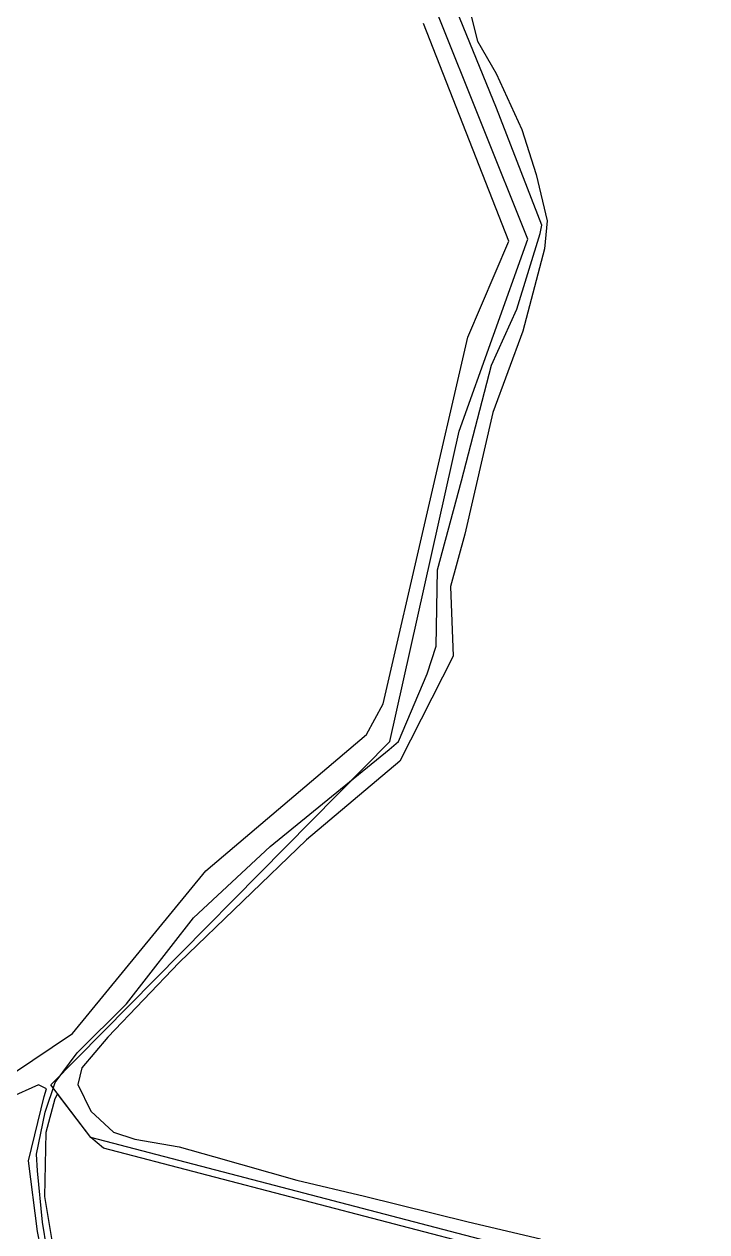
# Model space of a CAD drawing. Header units: inches. Extents: x 653559 to 669309, y 7245317 to 7256454.
# Drawn here: x 658230 to 658572, y 7251248 to 7251853 of the extents above; entities that cross this region are included whole.
import ezdxf

# ---------------------------------------------------------------- set-up
doc = ezdxf.new("R2010")
doc.units = ezdxf.units.IN
doc.header["$MEASUREMENT"] = 0
for name, color, linetype in [('Agricola', 3, 'Continuous'), ('Caminos', 1, 'Continuous'), ('Perimetral', 190, 'Continuous'), ('Reserva', 92, 'Continuous')]:
    doc.layers.add(name, color=color, linetype=linetype)

msp = doc.modelspace()

# ---------------------------------------------------------------- linework, layer by layer
at = {"layer": 'Agricola', "transparency": 33554613}
msp.add_lwpolyline([(658243.11, 7251218.95), (658237.18, 7251248.37), (658232.74, 7251283.72), (658240.57, 7251316.1), (658241.63, 7251319.91), (658237.6, 7251321.82), (658222.79, 7251315.26)], dxfattribs=at)
msp.add_lwpolyline([(658245.79, 7251314.88), (658241.35, 7251297.95), (658240.71, 7251265.99), (658248.54, 7251218.79), (658270.56, 7251156.77), (658311.62, 7251001.83), (658313.1, 7250993.57), (658315.01, 7250983.63), (658311.53, 7250971.42), (658451.16, 7251105.25), (658536.73, 7251131.08), (658544.67, 7251195.9), (658530.77, 7251214.75), (658513.25, 7251226.66), (658270.16, 7251290.16), (658263.96, 7251295.45), (658247.23, 7251317.37)], close=True, dxfattribs=at)
at = {"layer": 'Caminos', "transparency": 33554613}
msp.add_lwpolyline([(658241.87, 7251239.66), (658239.62, 7251253.15), (658237.24, 7251278.81), (658236.71, 7251287.15), (658241.07, 7251308.18), (658246.05, 7251323.03), (658257, 7251337.96), (658281.77, 7251362.48), (658315.34, 7251405.51), (658353.71, 7251441.22), (658413.37, 7251489.78), (658418, 7251493.88), (658432.42, 7251527.74), (658436.79, 7251541.5), (658437.58, 7251579.73), (658449.59, 7251624.34), (658464.62, 7251682.34), (658477.32, 7251710.28), (658488.96, 7251748.17), (658489.81, 7251752.4), (658467.16, 7251811.03), (658447.05, 7251860.14)], dxfattribs=at)
at = {"layer": 'Perimetral', "color": 200}
msp.add_polyline3d([(655317.68, 7252242.76, 0), (655448.85, 7252314.03, 0), (656207.3, 7251868.19, 0), (656241.77, 7251679.14, 0), (656617.64, 7251411.73, 0), (656559.59, 7251282.26, 0), (656709.21, 7251249.56, 0), (656710.64, 7251255.42, 0), (656720.04, 7251257.88, 0), (658025.5, 7250955.07, 0), (658183.79, 7250848.98, 0), (658451.16, 7251105.25, 0), (658532.89, 7251129.58, 0), (658535.97, 7251224.36, 0), (658263.96, 7251295.45, 0), (658243.79, 7251321.88, 0), (658413.59, 7251493.8, 0), (658448.39, 7251649.26, 0), (658482.74, 7251745.38, 0), (658437.11, 7251859.56, 0), (658477.9, 7251938.79, 0), (660557.6, 7251427.31, 0)], dxfattribs=at)
at = {"layer": 'Reserva', "transparency": 33554613}
msp.add_lwpolyline([(657944.7, 7251251.77), (657969.57, 7251248.59), (657992.86, 7251250.71), (658009.79, 7251254.94), (658021.96, 7251261.29), (658039.42, 7251266.59), (658060.59, 7251265), (658080.7, 7251265.53), (658099.75, 7251273.99), (658118.27, 7251289.34), (658150.02, 7251302.57), (658171.71, 7251306.27), (658196.06, 7251312.62), (658224.63, 7251327.44), (658254.79, 7251347.55), (658321.47, 7251429.04), (658401.9, 7251497.3), (658410.37, 7251512.65), (658452.7, 7251696.27), (658473.34, 7251744.42), (658430.48, 7251853.43)], dxfattribs=at)
msp.add_polyline3d([(658452.32, 7251865.17, 0), (658457.61, 7251844.53, 0), (658466.87, 7251828.39, 0), (658479.84, 7251800.34, 0), (658486.98, 7251777.85, 0), (658492.54, 7251754.57, 0), (658491.21, 7251740.55, 0), (658480.36, 7251699.27, 0), (658465.28, 7251658.53, 0), (658451.26, 7251597.67, 0), (658444.12, 7251571.48, 0), (658445.44, 7251536.55, 0), (658418.72, 7251483.9, 0), (658371.89, 7251444.48, 0), (658308.12, 7251383.09, 0), (658272.4, 7251345.79, 0), (658259.44, 7251330.44, 0), (658257.32, 7251321.98, 0), (658263.93, 7251308.75, 0), (658275.31, 7251298.16, 0), (658285.9, 7251294.72, 0), (658308.12, 7251290.75, 0), (658325.32, 7251285.99, 0), (658367.12, 7251274.09, 0), (658400.99, 7251266.15, 0), (658452.85, 7251253.18, 0), (658489.1, 7251244.72, 0)], dxfattribs=at)

doc.saveas('drawing.dxf')
